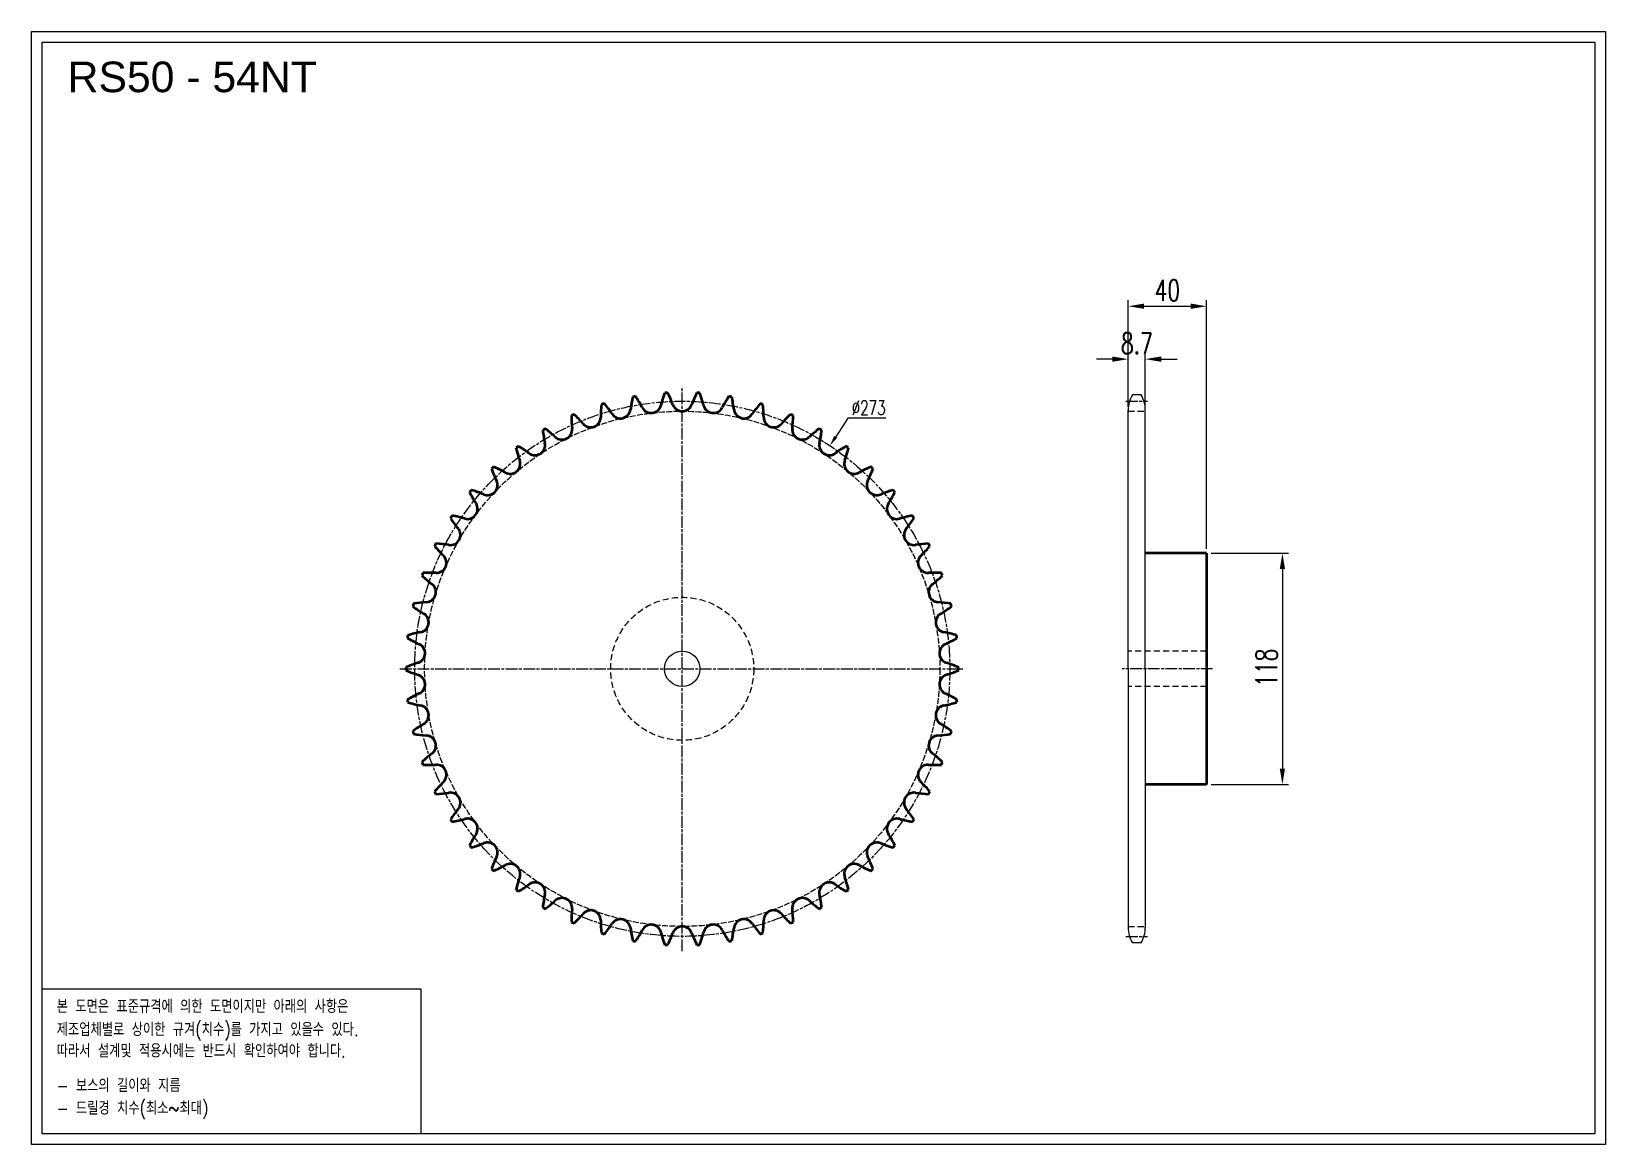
# Model space of a CAD drawing. Header units: millimetres. Extents: x 4259 to 5062, y 2321 to 2889.
import ezdxf

# ---------------------------------------------------------------- set-up
doc = ezdxf.new("R2010")
doc.units = ezdxf.units.MM
for name, pattern in [('AM_ISO02W050', [7.5, 6, -1.5]), ('AM_ISO02W050x2', [3.75, 3, -0.75]), ('AM_ISO08W050', [18, 12, -1.5, 3, -1.5]), ('AM_ISO08W050x2', [9, 6, -0.75, 1.5, -0.75]), ('HIDDEN', [9.525, 6.35, -3.175])]:
    doc.linetypes.add(name, pattern=pattern)
for name, color, linetype, lineweight in [('20', 7, 'Continuous', 50), ('21', 6, 'AM_ISO02W050', 25), ('22', 30, 'AM_ISO08W050', 25), ('23', 40, 'AM_ISO08W050', 25), ('VIS', 7, 'Continuous', 50)]:
    doc.layers.add(name, color=color, linetype=linetype, lineweight=lineweight)
doc.layers.add('HL', color=2, linetype='HIDDEN')
doc.layers.add('S-DIM', color=7, linetype='Continuous')
doc.styles.add('HAN', font='ROMANS.shx', dxfattribs={"width": 0.7, "bigfont": 'whgtxt.shx'})
doc.styles.add('HSG', font='SIMPLEX.shx', dxfattribs={"width": 0.7, "bigfont": 'HSG.shx'})
doc.styles.get("Standard").update_dxf_attribs({"font": 'arial.ttf'})
doc.dimstyles.new('APP16', dxfattribs={"dimscale": 3, "dimtxt": 2.4, "dimasz": 1.8, "dimexe": 0.7, "dimexo": 0.5, "dimgap": 0.6, "dimtad": 1, "dimtoh": 1, "dimdec": 1, "dimrnd": 0.01, "dimzin": 9, "dimdsep": 46, "dimtxsty": 'HSG', "dimcen": 0, "dimclrd": 1, "dimclre": 1, "dimclrt": 256, "dimazin": 2, "dimtp": 1, "dimtm": 1, "dimtfac": 0.5, "dimtdec": 1, "dimtofl": 0, "dimtmove": 0, "dimatfit": 3, "dimfxl": 0, "dimtvp": 1, "dimtolj": 2, "dimlwd": -1, "dimlwe": -1, "dimarcsym": 0})
doc.dimstyles.new('APP23', dxfattribs={"dimscale": 4.5, "dimtxt": 2.4, "dimasz": 1.8, "dimexe": 0.7, "dimexo": 0.5, "dimgap": 0.6, "dimtad": 1, "dimtoh": 1, "dimdec": 1, "dimrnd": 0.01, "dimzin": 9, "dimdsep": 46, "dimtxsty": 'HSG', "dimcen": 0, "dimclrd": 1, "dimclre": 1, "dimclrt": 256, "dimazin": 2, "dimtp": 1, "dimtm": 1, "dimtfac": 0.5, "dimtdec": 1, "dimtix": 1, "dimtofl": 0, "dimtmove": 0, "dimatfit": 3, "dimfxl": 0, "dimtvp": 1, "dimtolj": 2, "dimlwd": -1, "dimlwe": -1, "dimarcsym": 0})

# ---------------------------------------------------------------- blocks, each defined once
blk = doc.blocks.new('*D1')
at = {"layer": 'Defpoints', "color": 0, "transparency": 16777216}
for p in [(4666.76, 2677.42), (4516.09, 2449.73)]:
    blk.add_point(p, dxfattribs=at)
at = {"layer": 'S-DIM', "color": 1, "transparency": 16777216}
for p, q in [((4675.99, 2691.38), (4669.74, 2681.92)), ((4695.31, 2691.38), (4675.99, 2691.38))]:
    blk.add_line(p, q, dxfattribs=at)
blk.add_solid([(4668.99, 2682.42), (4670.49, 2681.43), (4666.76, 2677.42)], dxfattribs=at)
at = {"layer": 'S-DIM', "transparency": 16777216, "insert": (4686.55, 2696.78), "char_height": 7.2, "attachment_point": 5, "style": 'HSG'}
blk.add_mtext('\\A2;∅273', dxfattribs=at)
blk = doc.blocks.new('*D2')
at = {"layer": 'Defpoints', "color": 0, "transparency": 16777216}
for p in [(4827.68, 2721.56), (4818.98, 2695), (4827.68, 2695)]:
    blk.add_point(p, dxfattribs=at)
at = {"layer": 'S-DIM', "color": 1, "transparency": 16777216}
for p, q in [((4818.98, 2697.25), (4818.98, 2724.71)), ((4827.68, 2697.25), (4827.68, 2724.71)), ((4810.88, 2721.56), (4802.78, 2721.56)), ((4835.78, 2721.56), (4843.88, 2721.56))]:
    blk.add_line(p, q, dxfattribs=at)
for points in [[(4810.88, 2722.91), (4810.88, 2720.21), (4818.98, 2721.56)], [(4835.78, 2722.91), (4835.78, 2720.21), (4827.68, 2721.56)]]:
    blk.add_solid(points, dxfattribs=at)
at = {"layer": 'S-DIM', "transparency": 16777216, "insert": (4823.33, 2729.66), "char_height": 10.8, "attachment_point": 5, "style": 'HSG'}
blk.add_mtext('\\A2;8.7', dxfattribs=at)
blk = doc.blocks.new('*D3')
at = {"layer": 'Defpoints', "color": 0, "transparency": 16777216}
for p in [(4858.98, 2748.56), (4818.98, 2695), (4858.98, 2622.58)]:
    blk.add_point(p, dxfattribs=at)
at = {"layer": 'S-DIM', "color": 1, "transparency": 16777216}
for p, q in [((4818.98, 2697.25), (4818.98, 2751.71)), ((4827.08, 2748.56), (4850.88, 2748.56)), ((4858.98, 2624.83), (4858.98, 2751.71))]:
    blk.add_line(p, q, dxfattribs=at)
for points in [[(4827.08, 2749.91), (4827.08, 2747.21), (4818.98, 2748.56)], [(4850.88, 2749.91), (4850.88, 2747.21), (4858.98, 2748.56)]]:
    blk.add_solid(points, dxfattribs=at)
at = {"layer": 'S-DIM', "transparency": 16777216, "insert": (4838.98, 2756.66), "char_height": 10.8, "attachment_point": 5, "style": 'HSG'}
blk.add_mtext('\\A2;40', dxfattribs=at)
blk = doc.blocks.new('*D4')
at = {"layer": 'Defpoints', "color": 0, "transparency": 16777216}
for p in [(4858.98, 2622.58), (4858.98, 2504.58), (4897.63, 2504.58)]:
    blk.add_point(p, dxfattribs=at)
at = {"layer": 'S-DIM', "color": 1, "transparency": 16777216}
for p, q in [((4861.23, 2622.58), (4900.78, 2622.58)), ((4897.63, 2614.48), (4897.63, 2512.68)), ((4861.23, 2504.58), (4900.78, 2504.58))]:
    blk.add_line(p, q, dxfattribs=at)
for points in [[(4896.28, 2614.48), (4898.98, 2614.48), (4897.63, 2622.58)], [(4896.28, 2512.68), (4898.98, 2512.68), (4897.63, 2504.58)]]:
    blk.add_solid(points, dxfattribs=at)
at = {"layer": 'S-DIM', "transparency": 16777216, "insert": (4889.53, 2564.11), "char_height": 10.8, "attachment_point": 5, "rotation": 90, "style": 'HSG'}
blk.add_mtext('\\A2;118', dxfattribs=at)

msp = doc.modelspace()

# ---------------------------------------------------------------- linework, layer by layer
for p, q in [((4825.55, 2703.4), (4821.11, 2703.4)), ((4818.98, 2563.58), (4818.98, 2695.46)), ((4827.68, 2563.58), (4827.68, 2695.46)), ((4818.98, 2563.58), (4818.98, 2431.69)), ((4827.68, 2563.58), (4827.68, 2431.69)), ((4825.55, 2423.75), (4821.11, 2423.75))]:
    msp.add_line(p, q)
for points in [[(4259.4, 2888.72), (5062.49, 2888.72), (5062.49, 2320.88), (4259.4, 2320.88)], [(4264.81, 2883.32), (5057.08, 2883.32), (5057.08, 2326.29), (4264.81, 2326.29)]]:
    msp.add_lwpolyline(points, close=True)
at = {"color": 6}
msp.add_lwpolyline([(4264.81, 2400.31), (4458.01, 2400.31), (4458.01, 2326.29), (4264.81, 2326.29)], close=True, dxfattribs=at)
msp.add_circle((4591.42, 2563.58), 9)
for centre, start, end in [((4834.85, 2695.46), 150, 180), ((4811.81, 2695.46), 0, 30), ((4834.85, 2431.69), 180, 210), ((4811.81, 2431.69), 330, 0)]:
    msp.add_arc(centre, 15.87, start, end)
at = {"layer": '20'}
for centre, radius, start, end in [((4618.11, 2690.84), 68.28, 173.56978, 179.16667), ((4591.42, 2563.58), 141.04, 106.36835, 106.96498), ((4499.19, 2655.23), 68.28, 34.16667, 39.76355), ((4632.71, 2686.88), 68.28, 166.90311, 172.5), ((4591.42, 2563.58), 141.04, 99.70168, 100.29832), ((4510.46, 2665.32), 68.28, 27.5, 33.09689), ((4646.74, 2681.25), 68.28, 160.23645, 165.83333), ((4591.42, 2563.58), 141.04, 93.03502, 93.63165), ((4522.82, 2674.03), 68.28, 20.83333, 26.43022), ((4660.03, 2674.03), 68.28, 153.56978, 159.16667), ((4591.42, 2563.58), 141.04, 86.36835, 86.96498), ((4536.1, 2681.25), 68.28, 14.16667, 19.76355), ((4672.39, 2665.32), 68.28, 146.90311, 152.5), ((4591.42, 2563.58), 141.04, 79.70168, 80.29832), ((4550.14, 2686.88), 68.28, 7.5, 13.09689), ((4683.65, 2655.23), 68.28, 140.23645, 145.83333), ((4591.42, 2563.58), 141.04, 73.03502, 73.63165), ((4564.73, 2690.84), 68.28, 0.83333, 6.43022), ((4591.42, 2563.58), 141.04, 113.03502, 113.63165), ((4603.16, 2693.07), 68.28, 180.23645, 185.83333), ((4489.18, 2643.91), 68.28, 40.83333, 46.43022), ((4544.72, 2691.9), 5.13, 220.83333, 359.16667), ((4559.93, 2696.46), 5.13, 214.16667, 352.5), ((4575.57, 2699.22), 5.13, 207.5, 345.83333), ((4591.42, 2700.14), 5.13, 200.83333, 339.16667), ((4607.28, 2699.22), 5.13, 194.16667, 332.5), ((4622.92, 2696.46), 5.13, 187.5, 325.83333), ((4638.13, 2691.9), 5.13, 180.83333, 319.16667), ((4693.67, 2643.91), 68.28, 133.56978, 139.16667), ((4591.42, 2563.58), 141.04, 66.36835, 66.96498), ((4579.69, 2693.07), 68.28, 354.16667, 359.76355), ((4591.42, 2563.58), 141.04, 119.70168, 120.29832), ((4588.05, 2693.56), 68.28, 186.90311, 192.5), ((4480.54, 2631.49), 68.28, 47.5, 53.09689), ((4530.13, 2685.61), 5.13, 227.5, 5.83333), ((4652.71, 2685.61), 5.13, 174.16667, 312.5), ((4702.31, 2631.49), 68.28, 126.90311, 132.5), ((4591.42, 2563.58), 141.04, 59.70168, 60.29832), ((4594.8, 2693.56), 68.28, 347.5, 353.09689), ((4591.42, 2563.58), 141.04, 126.36835, 126.96498), ((4572.98, 2692.29), 68.28, 193.56978, 199.16667), ((4473.41, 2618.16), 68.28, 54.16667, 59.76355), ((4516.38, 2677.67), 5.13, 234.16667, 12.5), ((4666.47, 2677.67), 5.13, 167.5, 305.83333), ((4709.44, 2618.16), 68.28, 120.23645, 125.83333), ((4609.87, 2692.29), 68.28, 340.83333, 346.43022), ((4591.42, 2563.58), 141.04, 53.03502, 53.63165), ((4591.42, 2563.58), 141.04, 133.03502, 133.63165), ((4467.87, 2604.09), 68.28, 60.83333, 66.43022), ((4503.64, 2668.19), 5.13, 240.83333, 19.16667), ((4679.2, 2668.19), 5.13, 160.83333, 299.16667), ((4714.98, 2604.09), 68.28, 113.56978, 119.16667), ((4591.42, 2563.58), 141.04, 46.36835, 46.96498), ((4492.09, 2657.29), 5.13, 247.5, 25.83333), ((4558.16, 2689.28), 68.28, 200.23645, 205.83333), ((4690.76, 2657.29), 5.13, 154.16667, 292.5), ((4624.69, 2689.28), 68.28, 334.16667, 339.76355), ((4591.42, 2563.58), 141.04, 139.70168, 140.29832), ((4543.79, 2684.57), 68.28, 206.90311, 212.5), ((4464, 2589.47), 68.28, 67.5, 73.09689), ((4718.85, 2589.47), 68.28, 106.90311, 112.5), ((4639.05, 2684.57), 68.28, 327.5, 333.09689), ((4591.42, 2563.58), 141.04, 39.70168, 40.29832), ((4481.88, 2645.13), 5.13, 254.16667, 32.5), ((4700.96, 2645.13), 5.13, 147.5, 285.83333), ((4473.16, 2631.86), 5.13, 260.83333, 39.16667), ((4591.42, 2563.58), 141.04, 146.36835, 146.96498), ((4530.07, 2678.22), 68.28, 213.56978, 219.16667), ((4461.85, 2574.51), 68.28, 74.16667, 79.76355), ((4720.99, 2574.51), 68.28, 100.23645, 105.83333), ((4709.69, 2631.86), 5.13, 140.83333, 279.16667), ((4652.78, 2678.22), 68.28, 320.83333, 326.43022), ((4591.42, 2563.58), 141.04, 33.03502, 33.63165), ((4591.42, 2563.58), 141.04, 153.03502, 153.63165), ((4517.17, 2670.32), 68.28, 220.23645, 225.83333), ((4461.46, 2559.39), 68.28, 80.83333, 86.43022), ((4721.38, 2559.39), 68.28, 93.56978, 99.16667), ((4665.67, 2670.32), 68.28, 314.16667, 319.76355), ((4591.42, 2563.58), 141.04, 26.36835, 26.96498), ((4466.03, 2617.67), 5.13, 267.5, 45.83333), ((4716.82, 2617.67), 5.13, 134.16667, 272.5), ((4591.42, 2563.58), 141.04, 159.70168, 160.29832), ((4505.28, 2660.98), 68.28, 226.90311, 232.5), ((4462.83, 2544.33), 68.28, 87.5, 93.09689), ((4720.02, 2544.33), 68.28, 86.90311, 92.5), ((4677.56, 2660.98), 68.28, 307.5, 313.09689), ((4591.42, 2563.58), 141.04, 19.70168, 20.29832), ((4460.6, 2602.74), 5.13, 274.16667, 52.5), ((4722.25, 2602.74), 5.13, 127.5, 265.83333), ((4591.42, 2563.58), 141.04, 166.36835, 166.96498), ((4494.56, 2650.32), 68.28, 233.56978, 239.16667), ((4465.93, 2529.53), 68.28, 94.16667, 99.76355), ((4716.92, 2529.53), 68.28, 80.23645, 85.83333), ((4688.29, 2650.32), 68.28, 300.83333, 306.43022), ((4591.42, 2563.58), 141.04, 13.03502, 13.63165), ((4456.93, 2587.29), 5.13, 280.83333, 59.16667), ((4725.91, 2587.29), 5.13, 120.83333, 259.16667), ((4591.42, 2563.58), 141.04, 173.03502, 173.63165), ((4485.14, 2638.49), 68.28, 240.23645, 245.83333), ((4470.73, 2515.19), 68.28, 100.83333, 106.43022), ((4712.11, 2515.19), 68.28, 73.56978, 79.16667), ((4697.7, 2638.49), 68.28, 294.16667, 299.76355), ((4591.42, 2563.58), 141.04, 6.36835, 6.96498), ((4455.09, 2571.52), 5.13, 287.5, 65.83333), ((4727.76, 2571.52), 5.13, 114.16667, 252.5), ((4477.16, 2501.51), 68.28, 107.5, 113.09689), ((4591.42, 2563.58), 141.04, 179.70168, 180.29832), ((4477.16, 2625.64), 68.28, 246.90311, 252.5), ((4705.68, 2501.51), 68.28, 66.90311, 72.5), ((4705.68, 2625.64), 68.28, 287.5, 293.09689), ((4591.42, 2563.58), 141.04, 359.70168, 0.29832), ((4455.09, 2555.64), 5.13, 294.16667, 72.5), ((4727.76, 2555.64), 5.13, 107.5, 245.83333), ((4485.14, 2488.66), 68.28, 114.16667, 119.76355), ((4591.42, 2563.58), 141.04, 186.36835, 186.96498), ((4470.73, 2611.96), 68.28, 253.56978, 259.16667), ((4712.11, 2611.96), 68.28, 280.83333, 286.43022), ((4697.7, 2488.66), 68.28, 60.23645, 65.83333), ((4591.42, 2563.58), 141.04, 353.03502, 353.63165), ((4456.93, 2539.86), 5.13, 300.83333, 79.16667), ((4725.91, 2539.86), 5.13, 100.83333, 239.16667), ((4494.56, 2476.83), 68.28, 120.83333, 126.43022), ((4591.42, 2563.58), 141.04, 193.03502, 193.63165), ((4465.93, 2597.62), 68.28, 260.23645, 265.83333), ((4716.92, 2597.62), 68.28, 274.16667, 279.76355), ((4688.29, 2476.83), 68.28, 53.56978, 59.16667), ((4591.42, 2563.58), 141.04, 346.36835, 346.96498), ((4460.6, 2524.41), 5.13, 307.5, 85.83333), ((4722.25, 2524.41), 5.13, 94.16667, 232.5), ((4505.28, 2466.17), 68.28, 127.5, 133.09689), ((4591.42, 2563.58), 141.04, 199.70168, 200.29832), ((4462.83, 2582.82), 68.28, 266.90311, 272.5), ((4466.03, 2509.49), 5.13, 314.16667, 92.5), ((4716.82, 2509.49), 5.13, 87.5, 225.83333), ((4720.02, 2582.82), 68.28, 267.5, 273.09689), ((4677.56, 2466.17), 68.28, 46.90311, 52.5), ((4591.42, 2563.58), 141.04, 339.70168, 340.29832), ((4517.17, 2456.83), 68.28, 134.16667, 139.76355), ((4665.67, 2456.83), 68.28, 40.23645, 45.83333), ((4591.42, 2563.58), 141.04, 206.36835, 206.96498), ((4461.46, 2567.76), 68.28, 273.56978, 279.16667), ((4473.16, 2495.29), 5.13, 320.83333, 99.16667), ((4709.69, 2495.29), 5.13, 80.83333, 219.16667), ((4721.38, 2567.76), 68.28, 260.83333, 266.43022), ((4591.42, 2563.58), 141.04, 333.03502, 333.63165), ((4530.07, 2448.93), 68.28, 140.83333, 146.43022), ((4652.78, 2448.93), 68.28, 33.56978, 39.16667), ((4591.42, 2563.58), 141.04, 213.03502, 213.63165), ((4461.85, 2552.65), 68.28, 280.23645, 285.83333), ((4481.88, 2482.03), 5.13, 327.5, 105.83333), ((4700.96, 2482.03), 5.13, 74.16667, 212.5), ((4720.99, 2552.65), 68.28, 254.16667, 259.76355), ((4591.42, 2563.58), 141.04, 326.36835, 326.96498), ((4543.79, 2442.58), 68.28, 147.5, 153.09689), ((4464, 2537.68), 68.28, 286.90311, 292.5), ((4492.09, 2469.86), 5.13, 334.16667, 112.5), ((4690.76, 2469.86), 5.13, 67.5, 205.83333), ((4718.85, 2537.68), 68.28, 247.5, 253.09689), ((4639.05, 2442.58), 68.28, 26.90311, 32.5), ((4591.42, 2563.58), 141.04, 219.70168, 220.29832), ((4558.16, 2437.87), 68.28, 154.16667, 159.76355), ((4624.69, 2437.87), 68.28, 20.23645, 25.83333), ((4591.42, 2563.58), 141.04, 319.70168, 320.29832), ((4591.42, 2563.58), 141.04, 226.36835, 226.96498), ((4467.87, 2523.06), 68.28, 293.56978, 299.16667), ((4503.64, 2458.96), 5.13, 340.83333, 119.16667), ((4679.2, 2458.96), 5.13, 60.83333, 199.16667), ((4714.98, 2523.06), 68.28, 240.83333, 246.43022), ((4591.42, 2563.58), 141.04, 313.03502, 313.63165), ((4572.98, 2434.86), 68.28, 160.83333, 166.43022), ((4591.42, 2563.58), 141.04, 233.03502, 233.63165), ((4473.41, 2508.99), 68.28, 300.23645, 305.83333), ((4516.38, 2449.48), 5.13, 347.5, 125.83333), ((4666.47, 2449.48), 5.13, 54.16667, 192.5), ((4709.44, 2508.99), 68.28, 234.16667, 239.76355), ((4609.87, 2434.86), 68.28, 13.56978, 19.16667), ((4591.42, 2563.58), 141.04, 306.36835, 306.96498), ((4588.05, 2433.59), 68.28, 167.5, 173.09689), ((4591.42, 2563.58), 141.04, 239.70168, 240.29832), ((4480.54, 2495.66), 68.28, 306.90311, 312.5), ((4530.13, 2441.54), 5.13, 354.16667, 132.5), ((4652.71, 2441.54), 5.13, 47.5, 185.83333), ((4702.31, 2495.66), 68.28, 227.5, 233.09689), ((4591.42, 2563.58), 141.04, 299.70168, 300.29832), ((4594.8, 2433.59), 68.28, 6.90311, 12.5), ((4603.16, 2434.08), 68.28, 174.16667, 179.76355), ((4591.42, 2563.58), 141.04, 246.36835, 246.96498), ((4489.18, 2483.25), 68.28, 313.56978, 319.16667), ((4544.72, 2435.25), 5.13, 0.83333, 139.16667), ((4618.11, 2436.32), 68.28, 180.83333, 186.43022), ((4499.19, 2471.92), 68.28, 320.23645, 325.83333), ((4559.93, 2430.69), 5.13, 7.5, 145.83333), ((4622.92, 2430.69), 5.13, 34.16667, 172.5), ((4683.65, 2471.92), 68.28, 214.16667, 219.76355), ((4564.73, 2436.32), 68.28, 353.56978, 359.16667), ((4638.13, 2435.25), 5.13, 40.83333, 179.16667), ((4693.67, 2483.25), 68.28, 220.83333, 226.43022), ((4591.42, 2563.58), 141.04, 293.03502, 293.63165), ((4579.69, 2434.08), 68.28, 0.23645, 5.83333), ((4591.42, 2563.58), 141.04, 253.03502, 253.63165), ((4632.71, 2440.28), 68.28, 187.5, 193.09689), ((4510.46, 2461.83), 68.28, 326.90311, 332.5), ((4575.57, 2427.94), 5.13, 14.16667, 152.5), ((4646.74, 2445.9), 68.28, 194.16667, 199.76355), ((4522.82, 2453.12), 68.28, 333.56978, 339.16667), ((4591.42, 2427.01), 5.13, 20.83333, 159.16667), ((4660.03, 2453.12), 68.28, 200.83333, 206.43022), ((4536.1, 2445.9), 68.28, 340.23645, 345.83333), ((4607.28, 2427.94), 5.13, 27.5, 165.83333), ((4672.39, 2461.83), 68.28, 207.5, 213.09689), ((4550.14, 2440.28), 68.28, 346.90311, 352.5), ((4591.42, 2563.58), 141.04, 286.36835, 286.96498), ((4591.42, 2563.58), 141.04, 259.70168, 260.29832), ((4591.42, 2563.58), 141.04, 266.36835, 266.96498), ((4591.42, 2563.58), 141.04, 273.03502, 273.63165), ((4591.42, 2563.58), 141.04, 279.70168, 280.29832)]:
    msp.add_arc(centre, radius, start, end, dxfattribs=at)
at = {"layer": '21', "linetype": 'AM_ISO02W050x2'}
msp.add_circle((4591.42, 2563.58), 131.43, dxfattribs=at)
at = {"layer": '22', "linetype": 'AM_ISO08W050x2'}
for p, q in [((4817.8, 2700.09), (4828.86, 2700.09)), ((4862.01, 2563.58), (4815.95, 2563.58)), ((4817.8, 2427.06), (4828.86, 2427.06))]:
    msp.add_line(p, q, dxfattribs=at)
msp.add_circle((4591.42, 2563.58), 136.51, dxfattribs=at)
at = {"layer": '23', "linetype": 'AM_ISO08W050x2'}
for p, q in [((4591.42, 2419.53), (4591.42, 2707.62)), ((4447.38, 2563.58), (4735.47, 2563.58))]:
    msp.add_line(p, q, dxfattribs=at)
at = {"layer": 'HL', "ltscale": 0.5}
for p, q in [((4818.98, 2695), (4827.68, 2695)), ((4858.98, 2572.58), (4818.98, 2572.58)), ((4858.98, 2554.58), (4818.98, 2554.58)), ((4818.98, 2432.15), (4827.68, 2432.15))]:
    msp.add_line(p, q, dxfattribs=at)
msp.add_circle((4591.42, 2563.58), 36.5, dxfattribs=at)
at = {"layer": 'VIS'}
for p, q in [((4858.98, 2622.58), (4827.68, 2622.58)), ((4858.98, 2622.58), (4858.98, 2504.58)), ((4858.98, 2504.58), (4827.68, 2504.58))]:
    msp.add_line(p, q, dxfattribs=at)

# ---------------------------------------------------------------- texts
msp.add_text('RS50 - 54NT', height=15.6).set_placement((4277.84, 2857.76))
at = {"color": 6, "style": 'HAN', "width": 0.8}
for s, p in [('본 도면은 표준규격에 의한 도면이지만 아래의 사항은', (4272.28, 2387.97)), ('제조업체별로 상이한 규겨(치수)를 가지고 있을수 있다.', (4272.28, 2376.2)), ('따라서 설계및 적용시에는 반드시 확인하여야 합니다.', (4272.28, 2365.27)), ('- 보스의 길이와 지름', (4272.28, 2347.65)), ('- 드릴경 치수(최소~최대)', (4272.28, 2336.08))]:
    msp.add_text(s, height=6.7931, dxfattribs=at).set_placement(p)

# ---------------------------------------------------------------- dimensions: what is measured, and where the dimension line sits
at = {"layer": 'S-DIM'}
dim = msp.add_linear_dim(base=(4858.98, 2748.56), p1=(4818.98, 2695), p2=(4858.98, 2622.58), dimstyle='APP23', dxfattribs=at)
dim.commit()
dim.dimension.update_dxf_attribs({"geometry": '*D3', "text_midpoint": (4838.98, 2756.66)})
dim = msp.add_linear_dim(base=(4827.68, 2721.56), p1=(4818.98, 2695), p2=(4827.68, 2695), dimstyle='APP23', dxfattribs=at)
dim.commit()
dim.dimension.update_dxf_attribs({"geometry": '*D2', "text_midpoint": (4823.33, 2721.56), "dimtype": 128})
at = {"layer": 'S-DIM', "color": 3}
dim = msp.add_diameter_dim_2p(p1=(4516.09, 2449.73), p2=(4666.76, 2677.42), dimstyle='APP16', dxfattribs=at)
dim.commit()
dim.dimension.update_dxf_attribs({"geometry": '*D1', "text_midpoint": (4686.55, 2691.38), "dimtype": 131})
at = {"layer": 'S-DIM'}
dim = msp.add_linear_dim(base=(4897.63, 2504.58), p1=(4858.98, 2622.58), p2=(4858.98, 2504.58), angle=90, dimstyle='APP23', dxfattribs=at)
dim.commit()
dim.dimension.update_dxf_attribs({"geometry": '*D4', "text_midpoint": (4897.63, 2564.11), "dimtype": 128})

doc.saveas('drawing.dxf')
